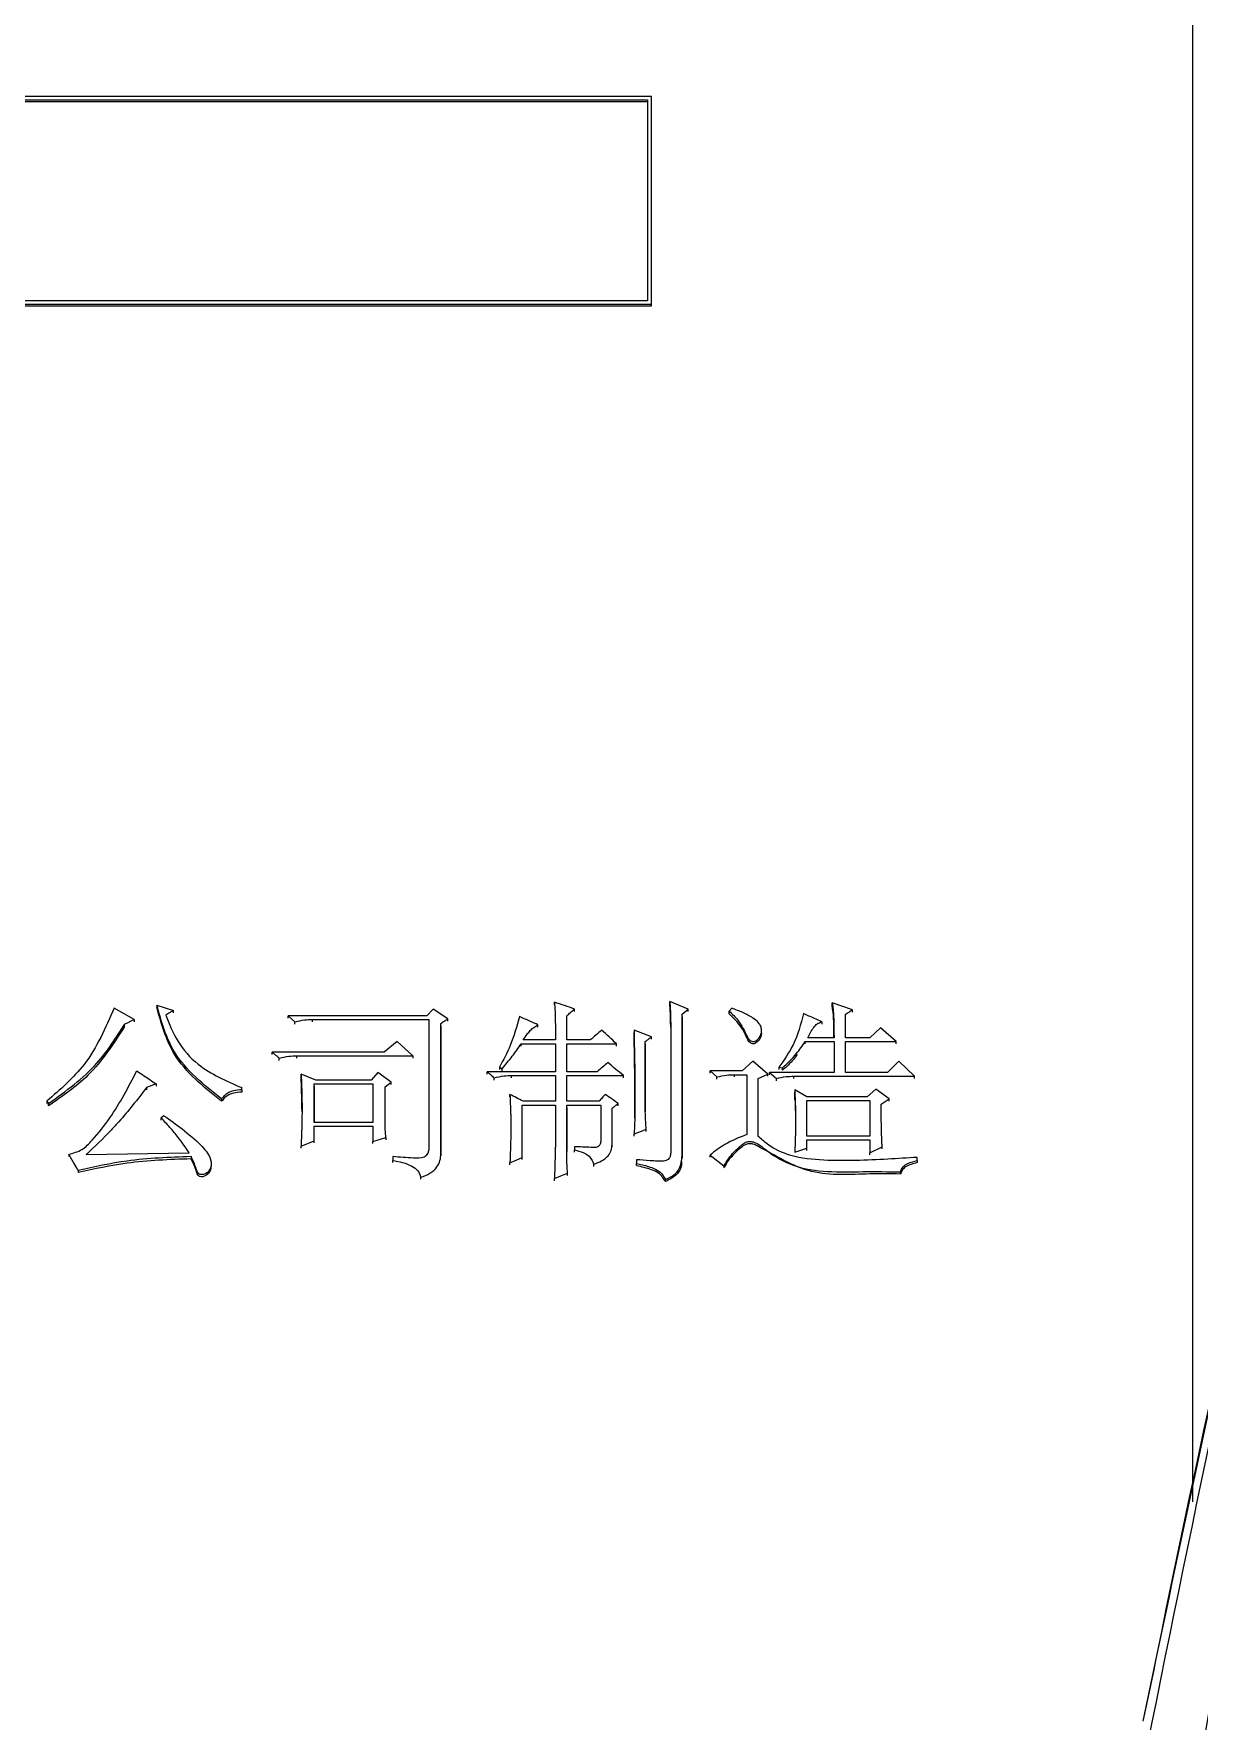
# Model space of a CAD drawing. Header units: millimetres. Extents: x 2063 to 4500, y 825 to 2548.
# Drawn here: x 2704.26 to 2718.69, y 2259.88 to 2280.78 of the extents above; entities that cross this region are included whole.
import ezdxf

# ---------------------------------------------------------------- set-up
doc = ezdxf.new("R2010")
doc.units = ezdxf.units.MM

msp = doc.modelspace()

# ---------------------------------------------------------------- linework, layer by layer
at = {"color": 7, "linetype": 'Continuous', "lineweight": 25}
for p, q in [((2711.906, 2280.003), (2689.773, 2280.003)), ((2711.906, 2279.98), (2711.906, 2280.003)), ((2689.823, 2279.962), (2711.856, 2279.962)), ((2689.823, 2279.94), (2711.856, 2279.94)), ((2711.856, 2279.962), (2711.856, 2279.94)), ((2711.906, 2277.41), (2711.906, 2279.98)), ((2689.773, 2277.431), (2711.906, 2277.431)), ((2689.773, 2277.41), (2711.906, 2277.41)), ((2711.856, 2277.472), (2689.823, 2277.472)), ((2711.906, 2277.41), (2711.906, 2277.431)), ((2705.5, 2268.572), (2705.251, 2268.712)), ((2705.781, 2268.75), (2705.781, 2268.72)), ((2710.703, 2268.757), (2710.703, 2268.787)), ((2712.358, 2268.703), (2712.131, 2268.796)), ((2712.131, 2268.767), (2712.131, 2268.796)), ((2712.899, 2268.712), (2712.867, 2268.675)), ((2714.392, 2268.694), (2714.143, 2268.778)), ((2714.143, 2268.748), (2714.143, 2268.778)), ((2705.381, 2268.487), (2705.381, 2268.516)), ((2705.5, 2268.572), (2705.5, 2268.543)), ((2705.987, 2268.655), (2705.987, 2268.684)), ((2707.404, 2268.619), (2707.49, 2268.544)), ((2709.124, 2268.619), (2707.404, 2268.619)), ((2707.404, 2268.589), (2707.404, 2268.619)), ((2707.49, 2268.515), (2707.49, 2268.544)), ((2707.707, 2268.572), (2709.146, 2268.572)), ((2707.707, 2268.543), (2707.707, 2268.572)), ((2709.2, 2268.703), (2709.124, 2268.619)), ((2709.146, 2268.572), (2709.146, 2266.959)), ((2709.384, 2268.582), (2709.2, 2268.703)), ((2709.297, 2266.912), (2709.297, 2268.525)), ((2709.297, 2268.496), (2709.297, 2268.525)), ((2709.384, 2268.552), (2709.384, 2268.582)), ((2710.498, 2268.477), (2710.498, 2268.507)), ((2710.855, 2268.32), (2710.855, 2268.619)), ((2710.855, 2268.589), (2710.855, 2268.619)), ((2710.952, 2268.673), (2710.952, 2268.703)), ((2712.142, 2268.507), (2712.142, 2266.922)), ((2712.142, 2268.507), (2712.142, 2268.477)), ((2712.283, 2268.638), (2712.358, 2268.703)), ((2712.283, 2266.884), (2712.283, 2268.638)), ((2712.283, 2268.608), (2712.283, 2268.638)), ((2712.283, 2268.608), (2712.283, 2266.856)), ((2712.358, 2268.673), (2712.358, 2268.703)), ((2712.867, 2268.645), (2712.867, 2268.675)), ((2714.013, 2268.544), (2714.013, 2268.515)), ((2714.305, 2268.348), (2714.305, 2268.638)), ((2714.305, 2268.608), (2714.305, 2268.638)), ((2714.392, 2268.664), (2714.392, 2268.694)), ((2708.756, 2268.301), (2708.594, 2268.17)), ((2708.951, 2268.123), (2708.756, 2268.301)), ((2709.297, 2268.496), (2709.297, 2266.885)), ((2710.714, 2268.32), (2710.314, 2268.32)), ((2710.714, 2268.46), (2710.714, 2268.32)), ((2710.714, 2268.46), (2710.714, 2268.431)), ((2711.147, 2268.32), (2710.855, 2268.32)), ((2711.904, 2268.357), (2711.688, 2268.441)), ((2711.688, 2268.441), (2711.688, 2268.412)), ((2711.828, 2267.429), (2711.828, 2268.301)), ((2711.828, 2268.272), (2711.828, 2268.301)), ((2711.904, 2268.328), (2711.904, 2268.357)), ((2713.266, 2268.443), (2713.266, 2268.452)), ((2713.266, 2268.423), (2713.266, 2268.434)), ((2713.808, 2268.301), (2714.165, 2268.301)), ((2713.808, 2268.272), (2713.808, 2268.301)), ((2714.165, 2268.348), (2713.84, 2268.348)), ((2714.165, 2268.301), (2714.165, 2267.917)), ((2714.608, 2268.348), (2714.305, 2268.348)), ((2714.305, 2268.301), (2714.933, 2268.301)), ((2714.305, 2267.917), (2714.305, 2268.301)), ((2714.305, 2268.272), (2714.305, 2268.301)), ((2714.738, 2268.469), (2714.608, 2268.348)), ((2714.933, 2268.301), (2714.738, 2268.469)), ((2714.933, 2268.272), (2714.933, 2268.301)), ((2708.594, 2268.17), (2707.209, 2268.17)), ((2707.209, 2268.141), (2707.209, 2268.17)), ((2707.296, 2268.066), (2707.296, 2268.095)), ((2707.512, 2268.123), (2708.951, 2268.123)), ((2707.512, 2268.094), (2707.512, 2268.123)), ((2708.951, 2268.123), (2708.951, 2268.094)), ((2710.292, 2268.273), (2710.714, 2268.273)), ((2710.714, 2268.273), (2710.714, 2267.926)), ((2710.855, 2268.273), (2711.471, 2268.273)), ((2710.855, 2267.926), (2710.855, 2268.273)), ((2710.855, 2268.244), (2710.855, 2268.273)), ((2711.471, 2268.244), (2711.471, 2268.273)), ((2711.828, 2268.272), (2711.828, 2267.429)), ((2707.75, 2267.823), (2707.566, 2267.898)), ((2707.566, 2267.869), (2707.566, 2267.898)), ((2708.518, 2267.917), (2708.432, 2267.823)), ((2708.68, 2267.795), (2708.518, 2267.917)), ((2710.714, 2267.926), (2709.87, 2267.926)), ((2709.87, 2267.898), (2709.87, 2267.926)), ((2710.022, 2267.983), (2710.054, 2267.964)), ((2710.022, 2267.983), (2710.022, 2267.954)), ((2710.054, 2267.935), (2710.054, 2267.964)), ((2710.173, 2267.88), (2710.714, 2267.88)), ((2710.173, 2267.851), (2710.173, 2267.88)), ((2710.714, 2267.88), (2710.714, 2267.561)), ((2711.233, 2267.926), (2710.855, 2267.926)), ((2710.855, 2267.88), (2711.558, 2267.88)), ((2710.855, 2267.561), (2710.855, 2267.88)), ((2710.855, 2267.851), (2710.855, 2267.88)), ((2711.558, 2267.851), (2711.558, 2267.88)), ((2712.629, 2267.936), (2712.715, 2267.861)), ((2713.029, 2267.936), (2712.629, 2267.936)), ((2712.932, 2267.889), (2713.083, 2267.889)), ((2712.932, 2267.861), (2712.932, 2267.889)), ((2713.159, 2268.058), (2713.029, 2267.936)), ((2713.083, 2267.889), (2713.083, 2267.147)), ((2713.343, 2267.898), (2713.159, 2268.058)), ((2713.224, 2267.842), (2713.343, 2267.898)), ((2713.343, 2267.87), (2713.343, 2267.898)), ((2713.364, 2267.917), (2713.451, 2267.842)), ((2714.165, 2267.917), (2713.364, 2267.917)), ((2713.364, 2267.889), (2713.364, 2267.917)), ((2713.483, 2267.983), (2713.527, 2267.973)), ((2713.483, 2267.983), (2713.483, 2267.954)), ((2713.527, 2267.945), (2713.527, 2267.973)), ((2714.825, 2267.917), (2714.305, 2267.917)), ((2714.965, 2268.058), (2714.825, 2267.917)), ((2715.16, 2267.87), (2714.965, 2268.058)), ((2705.771, 2267.776), (2705.652, 2267.73)), ((2705.652, 2267.73), (2705.652, 2267.701)), ((2705.771, 2267.776), (2705.771, 2267.748)), ((2706.831, 2267.701), (2706.831, 2267.73)), ((2706.831, 2267.701), (2706.831, 2267.73)), ((2706.831, 2267.701), (2706.831, 2267.673)), ((2707.728, 2267.776), (2708.453, 2267.776)), ((2707.728, 2267.298), (2707.728, 2267.776)), ((2707.728, 2267.748), (2707.728, 2267.776)), ((2707.728, 2267.748), (2707.728, 2267.298)), ((2708.432, 2267.823), (2707.75, 2267.823)), ((2708.453, 2267.776), (2708.453, 2267.298)), ((2708.605, 2267.739), (2708.68, 2267.795)), ((2708.605, 2267.345), (2708.605, 2267.739)), ((2708.605, 2267.711), (2708.605, 2267.739)), ((2708.68, 2267.767), (2708.68, 2267.795)), ((2709.957, 2267.823), (2709.957, 2267.851)), ((2712.715, 2267.832), (2712.715, 2267.861)), ((2713.224, 2267.128), (2713.224, 2267.842)), ((2713.224, 2267.814), (2713.224, 2267.842)), ((2713.451, 2267.814), (2713.451, 2267.842)), ((2713.667, 2267.87), (2715.16, 2267.87)), ((2713.667, 2267.842), (2713.667, 2267.87)), ((2713.829, 2267.617), (2713.678, 2267.701)), ((2713.678, 2267.701), (2713.678, 2267.673)), ((2713.681, 2267.578), (2713.678, 2267.673)), ((2714.684, 2267.711), (2714.576, 2267.617)), ((2714.846, 2267.589), (2714.684, 2267.711)), ((2715.16, 2267.842), (2715.16, 2267.87)), ((2704.418, 2267.561), (2704.44, 2267.532)), ((2704.44, 2267.505), (2704.44, 2267.532)), ((2706.582, 2267.589), (2706.582, 2267.561)), ((2710.152, 2267.617), (2710.152, 2267.645)), ((2710.303, 2267.514), (2710.714, 2267.514)), ((2710.303, 2266.865), (2710.303, 2267.514)), ((2710.303, 2267.486), (2710.303, 2267.514)), ((2710.714, 2267.561), (2710.314, 2267.561)), ((2710.714, 2267.514), (2710.714, 2267.006)), ((2711.255, 2267.561), (2710.855, 2267.561)), ((2710.855, 2267.514), (2711.277, 2267.514)), ((2710.855, 2266.94), (2710.855, 2267.514)), ((2710.855, 2267.486), (2710.855, 2267.514)), ((2710.855, 2267.485), (2710.855, 2266.94)), ((2711.277, 2267.514), (2711.277, 2267.082)), ((2711.417, 2267.025), (2711.417, 2267.476)), ((2711.417, 2267.448), (2711.417, 2267.476)), ((2711.493, 2267.505), (2711.493, 2267.533)), ((2714.576, 2267.617), (2713.829, 2267.617)), ((2713.829, 2267.57), (2714.608, 2267.57)), ((2713.829, 2267.129), (2713.829, 2267.57)), ((2713.829, 2267.542), (2713.829, 2267.57)), ((2714.608, 2267.57), (2714.608, 2267.129)), ((2714.749, 2267.523), (2714.846, 2267.589)), ((2714.846, 2267.561), (2714.846, 2267.589)), ((2705.868, 2267.382), (2705.835, 2267.354)), ((2705.835, 2267.327), (2705.835, 2267.354)), ((2708.453, 2267.298), (2707.728, 2267.298)), ((2707.728, 2267.251), (2708.453, 2267.251)), ((2707.728, 2267.072), (2707.728, 2267.251)), ((2707.728, 2267.223), (2707.728, 2267.251)), ((2708.453, 2267.251), (2708.453, 2267.063)), ((2711.698, 2267.354), (2711.688, 2267.157)), ((2707.566, 2267.006), (2707.728, 2267.072)), ((2707.728, 2267.045), (2707.728, 2267.072)), ((2708.453, 2267.063), (2708.615, 2267.11)), ((2708.453, 2267.036), (2708.453, 2267.063)), ((2708.615, 2267.11), (2708.615, 2267.083)), ((2711.688, 2267.13), (2711.688, 2267.157)), ((2711.839, 2267.186), (2711.839, 2267.213)), ((2714.608, 2267.129), (2713.829, 2267.129)), ((2713.829, 2267.082), (2714.608, 2267.082)), ((2713.829, 2266.978), (2713.829, 2267.082)), ((2713.829, 2267.054), (2713.829, 2267.082)), ((2714.608, 2267.082), (2714.608, 2266.922)), ((2704.689, 2266.903), (2704.689, 2266.876)), ((2704.905, 2266.903), (2706.182, 2266.922)), ((2706.203, 2266.875), (2706.203, 2266.848)), ((2706.447, 2266.825), (2706.447, 2266.835)), ((2707.566, 2266.979), (2707.566, 2267.006)), ((2708.702, 2266.875), (2708.702, 2266.828)), ((2709.297, 2266.885), (2709.297, 2266.912)), ((2710.303, 2266.838), (2710.303, 2266.865)), ((2710.952, 2266.997), (2710.952, 2266.959)), ((2710.952, 2266.932), (2710.952, 2266.959)), ((2711.417, 2266.998), (2711.417, 2267.025)), ((2711.72, 2266.837), (2711.72, 2266.79)), ((2712.283, 2266.857), (2712.283, 2266.884)), ((2712.629, 2266.893), (2712.802, 2266.762)), ((2712.629, 2266.867), (2712.629, 2266.893)), ((2713.678, 2266.931), (2713.829, 2266.978)), ((2713.829, 2266.951), (2713.829, 2266.978)), ((2714.608, 2266.922), (2714.76, 2266.997)), ((2714.608, 2266.895), (2714.608, 2266.922)), ((2714.76, 2266.97), (2714.76, 2266.997)), ((2715.192, 2266.828), (2715.192, 2266.865)), ((2715.192, 2266.839), (2715.192, 2266.865)), ((2704.808, 2266.705), (2704.808, 2266.679)), ((2708.702, 2266.801), (2708.702, 2266.828)), ((2710.152, 2266.773), (2710.152, 2266.799)), ((2710.866, 2266.641), (2710.866, 2266.668)), ((2711.19, 2266.754), (2711.19, 2266.781)), ((2711.72, 2266.763), (2711.72, 2266.79)), ((2712.28, 2266.79), (2712.28, 2266.817)), ((2712.802, 2266.762), (2712.802, 2266.735)), ((2714.987, 2266.66), (2714.987, 2266.686)), ((2715.192, 2266.828), (2715.192, 2266.801)), ((2709.048, 2266.594), (2709.048, 2266.62)), ((2710.703, 2266.575), (2710.703, 2266.602)), ((2712.077, 2266.565), (2712.077, 2266.592)), ((2717.994, 2259.883), (2717.994, 2259.882))]:
    msp.add_line(p, q, dxfattribs=at)
at = {"color": 7, "linetype": 'Continuous', "lineweight": 25, "flags": 128}
for points in [[(2705.781, 2268.75), (2705.884, 2268.717), (2705.987, 2268.684)], [(2705.381, 2268.516), (2705.426, 2268.537), (2705.463, 2268.555), (2705.5, 2268.572)], [(2713.264, 2268.422), (2713.267, 2268.405), (2713.259, 2268.358), (2713.233, 2268.313), (2713.194, 2268.278), (2713.176, 2268.271), (2713.157, 2268.271), (2713.136, 2268.278), (2713.113, 2268.296), (2713.096, 2268.32), (2713.038, 2268.445), (2712.961, 2268.549), (2712.867, 2268.645), (2712.867, 2268.645)], [(2710.292, 2268.244), (2710.292, 2268.251), (2710.292, 2268.259), (2710.292, 2268.273)], [(2712.629, 2267.907), (2712.629, 2267.921), (2712.629, 2267.936)], [(2704.418, 2267.561), (2704.418, 2267.55), (2704.418, 2267.541), (2704.418, 2267.533)], [(2711.688, 2267.157), (2711.734, 2267.174), (2711.781, 2267.192), (2711.839, 2267.213)], [(2706.451, 2266.778), (2706.453, 2266.767), (2706.445, 2266.709), (2706.423, 2266.669), (2706.388, 2266.639), (2706.349, 2266.625), (2706.327, 2266.625), (2706.31, 2266.63), (2706.296, 2266.64), (2706.281, 2266.662), (2706.261, 2266.717), (2706.241, 2266.769), (2706.203, 2266.847), (2706.203, 2266.847)], [(2710.152, 2266.799), (2710.227, 2266.832), (2710.303, 2266.865)], [(2710.703, 2266.602), (2710.784, 2266.635), (2710.866, 2266.668)]]:
    msp.add_lwpolyline(points, dxfattribs=at)
at = {"color": 7, "linetype": 'Continuous', "lineweight": 25}
for points in [[(2717.791, 2253.34), (2718.315, 2256.991), (2719.363, 2264.295), (2722.483, 2274.938), (2726.691, 2285.181), (2732.046, 2294.882), (2738.451, 2303.921), (2745.832, 2312.183), (2754.094, 2319.564), (2763.134, 2325.969), (2772.834, 2331.324), (2783.077, 2335.532), (2793.721, 2338.652), (2801.024, 2339.7), (2804.675, 2340.224)], [(2717.994, 2259.882), (2718.68, 2263.177), (2720.053, 2269.765), (2723.374, 2279.317), (2727.578, 2288.501), (2732.713, 2297.204), (2738.703, 2305.34), (2745.49, 2312.825), (2753.004, 2319.581), (2761.166, 2325.535), (2769.891, 2330.633), (2779.092, 2334.798), (2788.658, 2338.078), (2795.253, 2339.422), (2798.55, 2340.095)], [(2718.045, 2259.578), (2718.633, 2262.492), (2719.809, 2268.32), (2722.561, 2276.814), (2726.009, 2285.043), (2730.209, 2292.914), (2735.054, 2300.415), (2738.829, 2305.008), (2740.716, 2307.305)]]:
    msp.add_open_spline(points, degree=3, dxfattribs=at)
for points, knots in [([(2718.606, 2262.598), (2718.606, 2263.854), (2718.606, 2267.677), (2718.606, 2272.605), (2718.606, 2278.643), (2718.606, 2283.305), (2718.606, 2288.877), (2718.606, 2293.116), (2718.606, 2298.094), (2718.605, 2302.739), (2718.605, 2306.886), (2718.605, 2310.623), (2718.605, 2313.278), (2718.605, 2316.15), (2718.605, 2318.072), (2718.605, 2320.173), (2718.605, 2320.975), (2718.605, 2321.536)], [0, 0, 0, 0, 0.041991, 0.127821, 0.170695, 0.256527, 0.299401, 0.385233, 0.428107, 0.513939, 0.599771, 0.642645, 0.728477, 0.77135, 0.857181, 0.900055, 1, 1, 1, 1]), ([(2717.994, 2259.883), (2718.6, 2262.839), (2719.8, 2268.687), (2722.567, 2277.112), (2725.928, 2285.096), (2730.338, 2293.355), (2735.022, 2300.651), (2738.824, 2305.06), (2740.238, 2306.7)], [0, 0, 0, 0, 0.172465, 0.341166, 0.506102, 0.667275, 0.876268, 1, 1, 1, 1]), ([(2711.906, 2277.431), (2711.906, 2277.69), (2711.906, 2278.209), (2711.906, 2279.067), (2711.906, 2279.662), (2711.906, 2280.003)], [0, 0, 0, 0, 0.300082, 0.600163, 1, 1, 1, 1]), ([(2711.856, 2279.962), (2711.856, 2279.707), (2711.856, 2279.196), (2711.856, 2278.367), (2711.856, 2277.79), (2711.856, 2277.472)], [0, 0, 0, 0, 0.309921, 0.619843, 1, 1, 1, 1]), ([(2711.856, 2279.94), (2711.856, 2279.734), (2711.856, 2279.322), (2711.856, 2278.502), (2711.856, 2277.883), (2711.856, 2277.472)], [0, 0, 0, 0, 0.252132, 0.504264, 1, 1, 1, 1]), ([(2705.251, 2268.712), (2705.145, 2268.468), (2704.953, 2268.027), (2704.583, 2267.705), (2704.418, 2267.561)], [0, 0, 0, 0, 0.552865, 1, 1, 1, 1]), ([(2706.582, 2267.589), (2706.359, 2267.767), (2705.967, 2268.08), (2705.837, 2268.548), (2705.781, 2268.75)], [0, 0, 0, 0, 0.567651, 1, 1, 1, 1]), ([(2706.582, 2267.56), (2706.359, 2267.738), (2705.967, 2268.051), (2705.837, 2268.518), (2705.781, 2268.72)], [0, 0, 0, 0, 0.567768, 1, 1, 1, 1]), ([(2710.703, 2268.787), (2710.706, 2268.748), (2710.712, 2268.675), (2710.714, 2268.565), (2710.714, 2268.495), (2710.714, 2268.46)], [0, 0, 0, 0, 0.356505, 0.6781686, 1, 1, 1, 1]), ([(2710.952, 2268.703), (2710.911, 2268.717), (2710.828, 2268.745), (2710.745, 2268.773), (2710.703, 2268.787)], [0, 0, 0, 0, 0.499999, 1, 1, 1, 1]), ([(2712.131, 2268.796), (2712.133, 2268.764), (2712.138, 2268.7), (2712.141, 2268.603), (2712.142, 2268.539), (2712.142, 2268.507)], [0, 0, 0, 0, 0.335205, 0.667529, 1, 1, 1, 1]), ([(2712.142, 2268.477), (2712.142, 2268.509), (2712.141, 2268.574), (2712.138, 2268.67), (2712.133, 2268.734), (2712.131, 2268.766)], [0, 0, 0, 0, 0.335659, 0.667726, 1, 1, 1, 1]), ([(2712.867, 2268.675), (2712.904, 2268.64), (2713, 2268.549), (2713.061, 2268.42), (2713.104, 2268.334), (2713.123, 2268.315), (2713.142, 2268.303), (2713.164, 2268.298), (2713.184, 2268.302), (2713.21, 2268.316), (2713.238, 2268.345), (2713.263, 2268.388), (2713.27, 2268.44), (2713.26, 2268.49), (2713.224, 2268.544), (2713.149, 2268.604), (2713.035, 2268.662), (2712.945, 2268.695), (2712.899, 2268.712)], [0, 0, 0, 0, 0.132576, 0.339199, 0.368942, 0.383766, 0.408891, 0.423884, 0.438973, 0.459319, 0.498147, 0.542368, 0.587069, 0.63299, 0.675109, 0.75468, 0.876186, 1, 1, 1, 1]), ([(2714.143, 2268.778), (2714.143, 2268.775), (2714.144, 2268.77), (2714.145, 2268.761), (2714.146, 2268.753), (2714.147, 2268.747), (2714.148, 2268.74), (2714.149, 2268.733), (2714.15, 2268.726), (2714.151, 2268.717), (2714.154, 2268.688), (2714.158, 2268.637), (2714.16, 2268.588), (2714.161, 2268.559), (2714.161, 2268.551), (2714.162, 2268.545), (2714.162, 2268.538), (2714.162, 2268.531), (2714.162, 2268.524), (2714.162, 2268.518), (2714.163, 2268.512), (2714.163, 2268.506), (2714.163, 2268.498), (2714.163, 2268.491), (2714.163, 2268.485), (2714.163, 2268.478), (2714.163, 2268.472), (2714.163, 2268.465), (2714.164, 2268.459), (2714.164, 2268.451), (2714.164, 2268.445), (2714.164, 2268.437), (2714.164, 2268.431), (2714.164, 2268.424), (2714.164, 2268.418), (2714.164, 2268.41), (2714.164, 2268.404), (2714.164, 2268.397), (2714.164, 2268.39), (2714.164, 2268.383), (2714.165, 2268.377), (2714.165, 2268.369), (2714.165, 2268.363), (2714.165, 2268.356), (2714.165, 2268.351), (2714.165, 2268.348)], [0, 0, 0, 0, 0.0190515, 0.0381029, 0.0571543, 0.0762057, 0.0857315, 0.1047829, 0.1238344, 0.1333601, 0.1714636, 0.3239096, 0.4928315, 0.5139452, 0.524502, 0.5456156, 0.5561724, 0.577286, 0.5878428, 0.6089564, 0.6195132, 0.63007, 0.6511837, 0.6722973, 0.6828541, 0.6934109, 0.7145245, 0.7250813, 0.7461949, 0.7567517, 0.7778653, 0.7884221, 0.8095357, 0.8200925, 0.8412061, 0.8517629, 0.8728766, 0.8834334, 0.904547, 0.9151038, 0.9362174, 0.9467742, 0.9678878, 0.9784446, 1, 1, 1, 1]), ([(2714.164, 2268.348), (2714.164, 2268.382), (2714.163, 2268.46), (2714.161, 2268.593), (2714.149, 2268.692), (2714.143, 2268.748)], [0, 0, 0, 0, 0.254107, 0.581877, 1, 1, 1, 1]), ([(2704.44, 2267.532), (2704.654, 2267.687), (2705.033, 2267.961), (2705.275, 2268.348), (2705.381, 2268.516)], [0, 0, 0, 0, 0.565351, 1, 1, 1, 1]), ([(2705.987, 2268.684), (2705.973, 2268.676), (2705.949, 2268.663), (2705.917, 2268.644), (2705.899, 2268.633), (2705.89, 2268.628)], [0, 0, 0, 0, 0.439737, 0.71987, 1, 1, 1, 1]), ([(2705.89, 2268.628), (2705.934, 2268.517), (2706.025, 2268.29), (2706.329, 2267.944), (2706.639, 2267.811), (2706.831, 2267.73)], [0, 0, 0, 0, 0.271527, 0.550151, 1, 1, 1, 1]), ([(2707.49, 2268.544), (2707.53, 2268.553), (2707.601, 2268.57), (2707.675, 2268.572), (2707.707, 2268.572)], [0, 0, 0, 0, 0.558835, 1, 1, 1, 1]), ([(2709.297, 2268.525), (2709.311, 2268.535), (2709.34, 2268.553), (2709.369, 2268.572), (2709.384, 2268.582)], [0, 0, 0, 0, 0.4999996, 1, 1, 1, 1]), ([(2710.271, 2268.61), (2710.237, 2268.488), (2710.177, 2268.271), (2710.069, 2268.071), (2710.022, 2267.983)], [0, 0, 0, 0, 0.557381, 1, 1, 1, 1]), ([(2710.498, 2268.507), (2710.467, 2268.521), (2710.414, 2268.545), (2710.339, 2268.579), (2710.293, 2268.599), (2710.271, 2268.61)], [0, 0, 0, 0, 0.401772, 0.700886, 1, 1, 1, 1]), ([(2710.314, 2268.32), (2710.331, 2268.344), (2710.359, 2268.384), (2710.403, 2268.436), (2710.444, 2268.478), (2710.48, 2268.497), (2710.498, 2268.507)], [0, 0, 0, 0, 0.335639, 0.554348, 0.775254, 1, 1, 1, 1]), ([(2710.855, 2268.619), (2710.871, 2268.633), (2710.903, 2268.661), (2710.936, 2268.689), (2710.952, 2268.703)], [0, 0, 0, 0, 0.500001, 1, 1, 1, 1]), ([(2713.786, 2268.647), (2713.752, 2268.515), (2713.69, 2268.277), (2713.547, 2268.073), (2713.483, 2267.983)], [0, 0, 0, 0, 0.555082, 1, 1, 1, 1]), ([(2714.013, 2268.544), (2713.983, 2268.558), (2713.93, 2268.582), (2713.854, 2268.616), (2713.809, 2268.637), (2713.786, 2268.647)], [0, 0, 0, 0, 0.40179, 0.700895, 1, 1, 1, 1]), ([(2713.84, 2268.348), (2713.862, 2268.392), (2713.893, 2268.453), (2713.953, 2268.523), (2713.993, 2268.537), (2714.013, 2268.544)], [0, 0, 0, 0, 0.55151, 0.77279, 1, 1, 1, 1]), ([(2714.305, 2268.638), (2714.32, 2268.647), (2714.349, 2268.666), (2714.377, 2268.684), (2714.392, 2268.694)], [0, 0, 0, 0, 0.499999, 1, 1, 1, 1]), ([(2705.381, 2268.486), (2705.243, 2268.273), (2704.994, 2267.887), (2704.611, 2267.622), (2704.44, 2267.504)], [0, 0, 0, 0, 0.55369, 1, 1, 1, 1]), ([(2711.287, 2268.441), (2711.264, 2268.421), (2711.217, 2268.381), (2711.17, 2268.34), (2711.147, 2268.32)], [0, 0, 0, 0, 0.5, 1, 1, 1, 1]), ([(2711.471, 2268.273), (2711.441, 2268.301), (2711.379, 2268.357), (2711.318, 2268.413), (2711.287, 2268.441)], [0, 0, 0, 0, 0.5, 1, 1, 1, 1]), ([(2711.688, 2268.441), (2711.688, 2268.431), (2711.688, 2268.415), (2711.689, 2268.394), (2711.689, 2268.379), (2711.689, 2268.363), (2711.69, 2268.347), (2711.69, 2268.332), (2711.69, 2268.316), (2711.691, 2268.3), (2711.691, 2268.284), (2711.691, 2268.269), (2711.692, 2268.248), (2711.692, 2268.227), (2711.693, 2268.206), (2711.693, 2268.19), (2711.693, 2268.175), (2711.694, 2268.159), (2711.694, 2268.138), (2711.694, 2268.117), (2711.695, 2268.096), (2711.695, 2268.075), (2711.696, 2268.039), (2711.697, 2267.965), (2711.697, 2267.892), (2711.697, 2267.829), (2711.697, 2267.803), (2711.698, 2267.782), (2711.698, 2267.766), (2711.698, 2267.75), (2711.698, 2267.735), (2711.698, 2267.719), (2711.698, 2267.703), (2711.698, 2267.687), (2711.698, 2267.672), (2711.698, 2267.656), (2711.698, 2267.64), (2711.698, 2267.619), (2711.698, 2267.598), (2711.698, 2267.577), (2711.698, 2267.562), (2711.698, 2267.546), (2711.698, 2267.53), (2711.698, 2267.514), (2711.698, 2267.499), (2711.698, 2267.485), (2711.698, 2267.475), (2711.698, 2267.467), (2711.698, 2267.459), (2711.698, 2267.451), (2711.698, 2267.443), (2711.698, 2267.436), (2711.698, 2267.428), (2711.698, 2267.42), (2711.698, 2267.412), (2711.698, 2267.401), (2711.698, 2267.391), (2711.698, 2267.38), (2711.698, 2267.373), (2711.698, 2267.364), (2711.698, 2267.358), (2711.698, 2267.354)], [0, 0, 0, 0, 0.028913, 0.04337, 0.057826, 0.072283, 0.08674, 0.101196, 0.115653, 0.13011, 0.144566, 0.159023, 0.173479, 0.202393, 0.216849, 0.231306, 0.245763, 0.260219, 0.274676, 0.303589, 0.318046, 0.332502, 0.361416, 0.419242, 0.534896, 0.563809, 0.592722, 0.607179, 0.621635, 0.636092, 0.650548, 0.665005, 0.679462, 0.693918, 0.708375, 0.722832, 0.737288, 0.751745, 0.780658, 0.795115, 0.809571, 0.824028, 0.838485, 0.852941, 0.867398, 0.881854, 0.889083, 0.896311, 0.903539, 0.910768, 0.917996, 0.925224, 0.932453, 0.939681, 0.946909, 0.954138, 0.968594, 0.975822, 0.983051, 0.990279, 1, 1, 1, 1]), ([(2711.698, 2267.353), (2711.698, 2267.428), (2711.698, 2267.642), (2711.697, 2267.995), (2711.691, 2268.273), (2711.688, 2268.412)], [0, 0, 0, 0, 0.211658, 0.605797, 1, 1, 1, 1]), ([(2711.828, 2268.301), (2711.835, 2268.306), (2711.85, 2268.317), (2711.876, 2268.336), (2711.894, 2268.35), (2711.904, 2268.357)], [0, 0, 0, 0, 0.25, 0.624999, 1, 1, 1, 1]), ([(2713.527, 2267.973), (2713.586, 2268.03), (2713.692, 2268.13), (2713.773, 2268.249), (2713.808, 2268.301)], [0, 0, 0, 0, 0.563281, 1, 1, 1, 1]), ([(2707.209, 2268.17), (2707.222, 2268.159), (2707.242, 2268.141), (2707.271, 2268.116), (2707.288, 2268.102), (2707.296, 2268.095)], [0, 0, 0, 0, 0.428348, 0.714171, 1, 1, 1, 1]), ([(2707.296, 2268.095), (2707.336, 2268.104), (2707.407, 2268.121), (2707.48, 2268.122), (2707.512, 2268.123)], [0, 0, 0, 0, 0.558839, 1, 1, 1, 1]), ([(2710.054, 2267.964), (2710.076, 2267.989), (2710.119, 2268.04), (2710.2, 2268.142), (2710.256, 2268.221), (2710.292, 2268.273)], [0, 0, 0, 0, 0.254915, 0.509864, 1, 1, 1, 1]), ([(2713.709, 2268.14), (2713.694, 2268.119), (2713.642, 2268.047), (2713.575, 2267.987), (2713.527, 2267.944)], [0, 0, 0, 0, 0.281385, 1, 1, 1, 1]), ([(2704.689, 2266.903), (2704.746, 2266.919), (2704.86, 2266.95), (2705.024, 2267.123), (2705.27, 2267.434), (2705.429, 2267.737), (2705.533, 2267.936)], [0, 0, 0, 0, 0.124706, 0.247159, 0.50724, 1, 1, 1, 1]), ([(2705.533, 2267.936), (2705.56, 2267.917), (2705.614, 2267.882), (2705.693, 2267.828), (2705.745, 2267.794), (2705.771, 2267.776)], [0, 0, 0, 0, 0.3477794, 0.6738893, 1, 1, 1, 1]), ([(2707.566, 2267.898), (2707.568, 2267.867), (2707.57, 2267.82), (2707.572, 2267.764), (2707.573, 2267.739), (2707.573, 2267.727), (2707.573, 2267.721), (2707.574, 2267.715), (2707.574, 2267.707), (2707.574, 2267.697), (2707.574, 2267.685), (2707.575, 2267.662), (2707.576, 2267.611), (2707.578, 2267.532), (2707.578, 2267.437), (2707.577, 2267.37), (2707.576, 2267.33), (2707.576, 2267.318), (2707.576, 2267.306), (2707.576, 2267.295), (2707.575, 2267.279), (2707.575, 2267.263), (2707.575, 2267.247), (2707.574, 2267.223), (2707.573, 2267.196), (2707.572, 2267.168), (2707.572, 2267.152), (2707.571, 2267.14), (2707.571, 2267.125), (2707.57, 2267.109), (2707.569, 2267.093), (2707.569, 2267.081), (2707.569, 2267.069), (2707.568, 2267.057), (2707.568, 2267.043), (2707.567, 2267.026), (2707.566, 2267.013), (2707.566, 2267.006)], [0, 0, 0, 0, 0.106229, 0.159343, 0.1859, 0.19254, 0.199179, 0.205818, 0.212458, 0.225736, 0.239015, 0.252293, 0.305408, 0.411639, 0.51787, 0.6241, 0.637379, 0.650658, 0.663936, 0.677215, 0.690493, 0.717051, 0.730329, 0.743608, 0.796722, 0.823279, 0.836558, 0.849837, 0.863115, 0.889672, 0.902951, 0.91623, 0.929508, 0.942787, 0.956065, 0.978033, 1, 1, 1, 1]), ([(2709.87, 2267.926), (2709.885, 2267.914), (2709.914, 2267.889), (2709.942, 2267.864), (2709.957, 2267.851)], [0, 0, 0, 0, 0.4999996, 1, 1, 1, 1]), ([(2709.957, 2267.851), (2709.997, 2267.861), (2710.068, 2267.877), (2710.141, 2267.879), (2710.173, 2267.88)], [0, 0, 0, 0, 0.558835, 1, 1, 1, 1]), ([(2711.363, 2268.039), (2711.341, 2268.02), (2711.298, 2267.983), (2711.255, 2267.945), (2711.233, 2267.926)], [0, 0, 0, 0, 0.5, 1, 1, 1, 1]), ([(2711.558, 2267.88), (2711.525, 2267.906), (2711.46, 2267.959), (2711.396, 2268.012), (2711.363, 2268.039)], [0, 0, 0, 0, 0.5, 1, 1, 1, 1]), ([(2712.715, 2267.861), (2712.755, 2267.87), (2712.826, 2267.887), (2712.899, 2267.888), (2712.932, 2267.889)], [0, 0, 0, 0, 0.558835, 1, 1, 1, 1]), ([(2705.652, 2267.73), (2705.596, 2267.657), (2705.486, 2267.513), (2705.339, 2267.339), (2705.151, 2267.131), (2705.011, 2267.001), (2704.905, 2266.903)], [0, 0, 0, 0, 0.245125, 0.490307, 0.612877, 1, 1, 1, 1]), ([(2706.831, 2267.701), (2706.797, 2267.7), (2706.742, 2267.697), (2706.671, 2267.671), (2706.619, 2267.636), (2706.594, 2267.605), (2706.582, 2267.589)], [0, 0, 0, 0, 0.347684, 0.57015, 0.787843, 1, 1, 1, 1]), ([(2706.831, 2267.673), (2706.797, 2267.671), (2706.742, 2267.668), (2706.671, 2267.642), (2706.619, 2267.608), (2706.594, 2267.576), (2706.582, 2267.56)], [0, 0, 0, 0, 0.3477823, 0.5702781, 0.7879423, 1, 1, 1, 1]), ([(2707.578, 2267.43), (2707.578, 2267.436), (2707.577, 2267.473), (2707.576, 2267.542), (2707.573, 2267.682), (2707.569, 2267.792), (2707.566, 2267.869)], [0, 0, 0, 0, 0.03725, 0.252924, 0.468596, 1, 1, 1, 1]), ([(2713.451, 2267.842), (2713.491, 2267.851), (2713.562, 2267.868), (2713.635, 2267.87), (2713.667, 2267.87)], [0, 0, 0, 0, 0.558835, 1, 1, 1, 1]), ([(2713.678, 2267.701), (2713.682, 2267.609), (2713.688, 2267.47), (2713.69, 2267.213), (2713.683, 2267.049), (2713.678, 2266.931)], [0, 0, 0, 0, 0.360824, 0.541241, 1, 1, 1, 1]), ([(2710.152, 2267.645), (2710.152, 2267.641), (2710.152, 2267.632), (2710.153, 2267.621), (2710.153, 2267.612), (2710.153, 2267.604), (2710.154, 2267.595), (2710.154, 2267.586), (2710.154, 2267.577), (2710.155, 2267.569), (2710.155, 2267.56), (2710.155, 2267.551), (2710.156, 2267.542), (2710.156, 2267.534), (2710.156, 2267.525), (2710.157, 2267.516), (2710.157, 2267.507), (2710.157, 2267.499), (2710.158, 2267.49), (2710.158, 2267.481), (2710.158, 2267.473), (2710.159, 2267.464), (2710.159, 2267.455), (2710.159, 2267.446), (2710.16, 2267.435), (2710.16, 2267.422), (2710.161, 2267.396), (2710.163, 2267.304), (2710.163, 2267.199), (2710.161, 2267.103), (2710.161, 2267.072), (2710.16, 2267.05), (2710.16, 2267.032), (2710.159, 2267.015), (2710.159, 2266.997), (2710.158, 2266.98), (2710.158, 2266.962), (2710.157, 2266.949), (2710.157, 2266.938), (2710.156, 2266.929), (2710.156, 2266.921), (2710.156, 2266.912), (2710.155, 2266.901), (2710.155, 2266.892), (2710.155, 2266.881), (2710.154, 2266.872), (2710.154, 2266.862), (2710.154, 2266.853), (2710.153, 2266.844), (2710.153, 2266.835), (2710.153, 2266.826), (2710.152, 2266.818), (2710.152, 2266.809), (2710.152, 2266.803), (2710.152, 2266.799)], [0, 0, 0, 0, 0.015528, 0.031057, 0.038821, 0.046585, 0.062113, 0.069877, 0.077641, 0.09317, 0.100934, 0.108698, 0.124226, 0.131991, 0.139755, 0.155283, 0.163047, 0.170811, 0.18634, 0.194104, 0.201868, 0.217396, 0.22516, 0.232925, 0.248453, 0.263981, 0.27951, 0.341623, 0.590106, 0.65222, 0.683276, 0.698805, 0.729861, 0.74539, 0.760918, 0.791975, 0.807503, 0.823031, 0.83856, 0.846324, 0.854088, 0.869616, 0.87738, 0.892909, 0.900673, 0.916201, 0.923965, 0.939494, 0.947258, 0.955022, 0.97055, 0.978315, 0.986079, 1, 1, 1, 1]), ([(2710.314, 2267.561), (2710.287, 2267.575), (2710.233, 2267.603), (2710.179, 2267.631), (2710.152, 2267.645)], [0, 0, 0, 0, 0.5, 1, 1, 1, 1]), ([(2711.331, 2267.645), (2711.318, 2267.631), (2711.293, 2267.603), (2711.268, 2267.575), (2711.255, 2267.561)], [0, 0, 0, 0, 0.5, 1, 1, 1, 1]), ([(2711.493, 2267.533), (2711.466, 2267.551), (2711.412, 2267.589), (2711.358, 2267.626), (2711.331, 2267.645)], [0, 0, 0, 0, 0.499999, 1, 1, 1, 1]), ([(2711.417, 2267.476), (2711.43, 2267.486), (2711.455, 2267.504), (2711.48, 2267.523), (2711.493, 2267.533)], [0, 0, 0, 0, 0.5000004, 1, 1, 1, 1]), ([(2713.681, 2267.582), (2713.684, 2267.496), (2713.688, 2267.361), (2713.687, 2267.196), (2713.684, 2267.083), (2713.682, 2267.041), (2713.682, 2267.015)], [0, 0, 0, 0, 0.458446, 0.721932, 0.829459, 1, 1, 1, 1]), ([(2714.76, 2266.997), (2714.76, 2267), (2714.759, 2267.005), (2714.759, 2267.013), (2714.759, 2267.021), (2714.758, 2267.029), (2714.758, 2267.037), (2714.758, 2267.045), (2714.757, 2267.053), (2714.757, 2267.061), (2714.757, 2267.069), (2714.757, 2267.077), (2714.756, 2267.085), (2714.756, 2267.093), (2714.756, 2267.101), (2714.755, 2267.109), (2714.755, 2267.117), (2714.755, 2267.125), (2714.754, 2267.133), (2714.754, 2267.141), (2714.754, 2267.149), (2714.754, 2267.157), (2714.753, 2267.165), (2714.753, 2267.173), (2714.753, 2267.181), (2714.753, 2267.189), (2714.752, 2267.197), (2714.752, 2267.205), (2714.752, 2267.213), (2714.752, 2267.221), (2714.752, 2267.229), (2714.751, 2267.237), (2714.751, 2267.245), (2714.751, 2267.253), (2714.751, 2267.261), (2714.751, 2267.269), (2714.751, 2267.277), (2714.751, 2267.288), (2714.75, 2267.299), (2714.75, 2267.309), (2714.75, 2267.317), (2714.75, 2267.325), (2714.75, 2267.333), (2714.75, 2267.341), (2714.75, 2267.349), (2714.75, 2267.357), (2714.75, 2267.365), (2714.75, 2267.373), (2714.749, 2267.381), (2714.749, 2267.389), (2714.749, 2267.397), (2714.749, 2267.405), (2714.749, 2267.413), (2714.749, 2267.421), (2714.749, 2267.429), (2714.749, 2267.437), (2714.749, 2267.445), (2714.749, 2267.453), (2714.749, 2267.461), (2714.749, 2267.469), (2714.749, 2267.477), (2714.749, 2267.485), (2714.749, 2267.493), (2714.749, 2267.501), (2714.749, 2267.511), (2714.749, 2267.519), (2714.749, 2267.523)], [0, 0, 0, 0, 0.015218, 0.030436, 0.045654, 0.060873, 0.076091, 0.091309, 0.106527, 0.121745, 0.136964, 0.152182, 0.1674, 0.182618, 0.197836, 0.213054, 0.228273, 0.243491, 0.258709, 0.273927, 0.289145, 0.304364, 0.319582, 0.3348, 0.350018, 0.365236, 0.380454, 0.395673, 0.410891, 0.426109, 0.441327, 0.456545, 0.471764, 0.486982, 0.5022, 0.517418, 0.532636, 0.547854, 0.578291, 0.593509, 0.608727, 0.623945, 0.639163, 0.654382, 0.6696, 0.684818, 0.700036, 0.715254, 0.730473, 0.745691, 0.760909, 0.776127, 0.791345, 0.806563, 0.821782, 0.837, 0.852218, 0.867436, 0.882654, 0.897873, 0.913091, 0.928309, 0.943527, 0.958745, 0.973963, 1, 1, 1, 1]), ([(2706.182, 2266.922), (2706.137, 2266.986), (2706.063, 2267.095), (2705.943, 2267.236), (2705.871, 2267.315), (2705.835, 2267.354)], [0, 0, 0, 0, 0.425603, 0.712586, 1, 1, 1, 1]), ([(2705.868, 2267.382), (2705.943, 2267.328), (2706.101, 2267.214), (2706.28, 2267.069), (2706.393, 2266.942), (2706.441, 2266.867), (2706.457, 2266.794), (2706.449, 2266.74), (2706.425, 2266.694), (2706.391, 2266.665), (2706.356, 2266.652), (2706.328, 2266.651), (2706.309, 2266.656), (2706.293, 2266.669), (2706.274, 2266.699), (2706.262, 2266.744), (2706.238, 2266.806), (2706.216, 2266.849), (2706.203, 2266.875)], [0, 0, 0, 0, 0.208327, 0.438591, 0.516152, 0.594124, 0.638952, 0.683964, 0.718603, 0.753477, 0.783861, 0.800038, 0.813271, 0.826563, 0.846381, 0.891589, 0.934119, 1, 1, 1, 1]), ([(2708.615, 2267.11), (2708.613, 2267.142), (2708.609, 2267.198), (2708.606, 2267.276), (2708.605, 2267.322), (2708.605, 2267.345)], [0, 0, 0, 0, 0.415965, 0.707929, 1, 1, 1, 1]), ([(2711.839, 2267.213), (2711.838, 2267.232), (2711.835, 2267.269), (2711.831, 2267.341), (2711.829, 2267.395), (2711.828, 2267.429)], [0, 0, 0, 0, 0.2602992, 0.5206063, 1, 1, 1, 1]), ([(2711.277, 2267.082), (2711.276, 2267.068), (2711.275, 2267.04), (2711.254, 2266.997), (2711.202, 2266.985), (2711.103, 2266.992), (2711.019, 2266.995), (2710.952, 2266.997)], [0, 0, 0, 0, 0.111188, 0.223572, 0.352358, 0.48582, 1, 1, 1, 1]), ([(2713.083, 2267.147), (2712.99, 2267.111), (2712.826, 2267.047), (2712.689, 2266.94), (2712.629, 2266.893)], [0, 0, 0, 0, 0.564353, 1, 1, 1, 1]), ([(2712.802, 2266.762), (2712.825, 2266.8), (2712.881, 2266.889), (2712.973, 2266.978), (2713.047, 2267.041), (2713.094, 2267.063), (2713.143, 2267.065), (2713.234, 2267.033), (2713.384, 2266.9), (2713.802, 2266.665), (2714.393, 2266.694), (2714.834, 2266.688), (2714.987, 2266.686)], [0, 0, 0, 0, 0.056836, 0.134509, 0.160695, 0.179209, 0.197944, 0.220552, 0.296631, 0.448407, 0.809043, 1, 1, 1, 1]), ([(2715.192, 2266.865), (2715.072, 2266.858), (2714.688, 2266.833), (2714.165, 2266.812), (2713.653, 2266.862), (2713.377, 2266.988), (2713.261, 2267.094), (2713.223, 2267.128)], [0, 0, 0, 0, 0.176106, 0.564607, 0.76693, 0.923799, 1, 1, 1, 1]), ([(2704.808, 2266.705), (2704.791, 2266.733), (2704.763, 2266.78), (2704.723, 2266.846), (2704.7, 2266.884), (2704.689, 2266.903)], [0, 0, 0, 0, 0.425168, 0.712584, 1, 1, 1, 1]), ([(2706.203, 2266.875), (2705.938, 2266.865), (2705.467, 2266.848), (2705.008, 2266.749), (2704.808, 2266.705)], [0, 0, 0, 0, 0.563476, 1, 1, 1, 1]), ([(2706.203, 2266.847), (2705.938, 2266.838), (2705.467, 2266.821), (2705.008, 2266.721), (2704.808, 2266.678)], [0, 0, 0, 0, 0.563487, 1, 1, 1, 1]), ([(2709.146, 2266.959), (2709.143, 2266.943), (2709.138, 2266.917), (2709.116, 2266.886), (2709.061, 2266.85), (2708.912, 2266.859), (2708.786, 2266.868), (2708.702, 2266.875)], [0, 0, 0, 0, 0.101198, 0.163077, 0.226913, 0.489011, 1, 1, 1, 1]), ([(2709.048, 2266.62), (2709.087, 2266.634), (2709.163, 2266.662), (2709.248, 2266.736), (2709.291, 2266.825), (2709.295, 2266.883), (2709.297, 2266.912)], [0, 0, 0, 0, 0.291641, 0.573732, 0.788274, 1, 1, 1, 1]), ([(2710.714, 2267.006), (2710.714, 2267.003), (2710.714, 2266.998), (2710.714, 2266.99), (2710.713, 2266.983), (2710.713, 2266.976), (2710.713, 2266.969), (2710.713, 2266.964), (2710.713, 2266.959), (2710.713, 2266.952), (2710.712, 2266.943), (2710.712, 2266.932), (2710.712, 2266.922), (2710.712, 2266.911), (2710.711, 2266.9), (2710.711, 2266.886), (2710.71, 2266.872), (2710.71, 2266.858), (2710.71, 2266.847), (2710.71, 2266.837), (2710.709, 2266.823), (2710.709, 2266.808), (2710.708, 2266.794), (2710.708, 2266.784), (2710.708, 2266.773), (2710.707, 2266.759), (2710.707, 2266.745), (2710.707, 2266.731), (2710.706, 2266.72), (2710.706, 2266.71), (2710.706, 2266.701), (2710.706, 2266.694), (2710.706, 2266.687), (2710.705, 2266.679), (2710.705, 2266.672), (2710.705, 2266.667), (2710.705, 2266.662), (2710.705, 2266.656), (2710.705, 2266.649), (2710.704, 2266.642), (2710.704, 2266.635), (2710.704, 2266.63), (2710.704, 2266.625), (2710.704, 2266.618), (2710.703, 2266.61), (2710.703, 2266.605), (2710.703, 2266.602)], [0, 0, 0, 0, 0.026197, 0.039295, 0.052394, 0.07859, 0.091689, 0.104787, 0.117886, 0.130984, 0.157181, 0.183378, 0.209574, 0.235771, 0.261968, 0.288165, 0.340558, 0.366755, 0.392952, 0.419149, 0.445345, 0.497739, 0.523936, 0.550133, 0.576329, 0.602526, 0.65492, 0.681117, 0.707313, 0.73351, 0.759707, 0.772805, 0.785904, 0.812101, 0.825199, 0.838297, 0.851396, 0.864494, 0.877593, 0.903789, 0.916888, 0.929986, 0.943085, 0.956183, 0.978091, 1, 1, 1, 1]), ([(2710.866, 2266.668), (2710.863, 2266.702), (2710.858, 2266.764), (2710.855, 2266.855), (2710.855, 2266.912), (2710.855, 2266.94)], [0, 0, 0, 0, 0.374547, 0.687197, 1, 1, 1, 1]), ([(2710.952, 2266.959), (2710.988, 2266.949), (2711.046, 2266.933), (2711.121, 2266.895), (2711.165, 2266.841), (2711.182, 2266.801), (2711.19, 2266.781)], [0, 0, 0, 0, 0.350808, 0.573679, 0.788817, 1, 1, 1, 1]), ([(2711.19, 2266.781), (2711.223, 2266.793), (2711.288, 2266.818), (2711.365, 2266.877), (2711.411, 2266.95), (2711.415, 2267), (2711.417, 2267.025)], [0, 0, 0, 0, 0.290906, 0.5739, 0.788993, 1, 1, 1, 1]), ([(2712.142, 2266.922), (2712.141, 2266.906), (2712.139, 2266.88), (2712.122, 2266.848), (2712.089, 2266.824), (2712.038, 2266.817), (2711.968, 2266.82), (2711.862, 2266.825), (2711.775, 2266.832), (2711.72, 2266.837)], [0, 0, 0, 0, 0.101022, 0.16229, 0.225577, 0.345591, 0.4673, 0.658589, 1, 1, 1, 1]), ([(2712.077, 2266.592), (2712.112, 2266.608), (2712.18, 2266.639), (2712.271, 2266.738), (2712.278, 2266.829), (2712.283, 2266.884)], [0, 0, 0, 0, 0.292445, 0.57466, 1, 1, 1, 1]), ([(2714.987, 2266.659), (2714.861, 2266.661), (2714.497, 2266.667), (2713.857, 2266.612), (2713.419, 2266.904), (2713.166, 2267.031), (2713.118, 2267.038), (2713.069, 2267.026), (2712.961, 2266.949), (2712.861, 2266.852), (2712.81, 2266.75), (2712.802, 2266.734)], [0, 0, 0, 0, 0.157365, 0.456561, 0.768793, 0.792611, 0.81031, 0.828146, 0.854321, 0.976726, 1, 1, 1, 1]), ([(2708.702, 2266.828), (2708.784, 2266.812), (2708.896, 2266.791), (2709.017, 2266.705), (2709.038, 2266.648), (2709.048, 2266.62)], [0, 0, 0, 0, 0.573069, 0.791053, 1, 1, 1, 1]), ([(2711.72, 2266.79), (2711.768, 2266.779), (2711.848, 2266.76), (2711.955, 2266.724), (2712.032, 2266.669), (2712.062, 2266.618), (2712.077, 2266.592)], [0, 0, 0, 0, 0.348257, 0.572012, 0.789055, 1, 1, 1, 1]), ([(2712.077, 2266.565), (2712.052, 2266.604), (2712.009, 2266.67), (2711.905, 2266.714), (2711.814, 2266.741), (2711.752, 2266.755), (2711.72, 2266.762)], [0, 0, 0, 0, 0.3270742, 0.5487722, 0.7738686, 1, 1, 1, 1]), ([(2712.276, 2266.79), (2712.275, 2266.778), (2712.272, 2266.731), (2712.215, 2266.636), (2712.13, 2266.592), (2712.077, 2266.565)], [0, 0, 0, 0, 0.114138, 0.450055, 1, 1, 1, 1]), ([(2714.987, 2266.686), (2714.995, 2266.708), (2715.013, 2266.753), (2715.091, 2266.802), (2715.154, 2266.818), (2715.192, 2266.828)], [0, 0, 0, 0, 0.267154, 0.547116, 1, 1, 1, 1]), ([(2715.192, 2266.8), (2715.143, 2266.787), (2715.074, 2266.77), (2715.005, 2266.711), (2714.993, 2266.676), (2714.987, 2266.659)], [0, 0, 0, 0, 0.572734, 0.790238, 1, 1, 1, 1])]:
    msp.add_open_spline(points, degree=3, knots=knots, dxfattribs=at)

doc.saveas('drawing.dxf')
